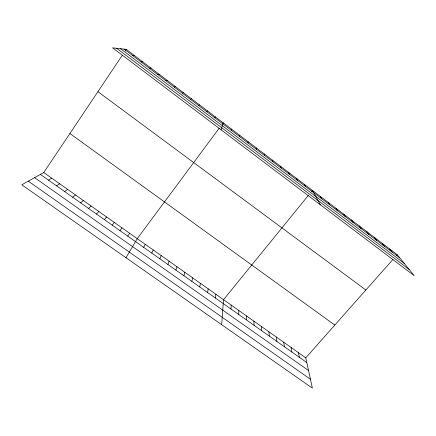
<?xml version="1.0" encoding="UTF-8"?>
<svg xmlns="http://www.w3.org/2000/svg" width="436" height="436" viewBox="0 0 436 436"><rect width="100%" height="100%" fill="white"/><g stroke="black" fill="none" stroke-linecap="round" stroke-linejoin="round"><path stroke-width="0.65" d="M238.743 314.498L238.781 310.465M239.729 136.664L239.756 135.373M231.009 309.042L231.173 305.086M221.673 324.684L223.537 299.685L308.279 195.497M215.449 298.05L215.864 294.256M231.32 130.293L231.494 129.111M207.612 292.518L208.157 288.806M199.748 286.964L200.418 283.329M191.84 281.383L192.641 277.83M183.905 275.775L184.831 272.309M221.107 129.819L223.188 122.816L222.393 123.895M175.926 270.146L176.989 266.761M167.915 264.489L169.114 261.186M159.87 258.804L161.195 255.589M151.782 253.093L153.249 249.97M214.85 117.824L215.313 116.848M143.662 247.359L145.264 244.318M125.999 257.731L137.242 238.65L219.194 128.2M127.764 236.132L129.634 233.265M43.769 172.531L305.772 357.852L312.389 388.165L21.8 184.81L43.769 172.531L122.293 55.274M125.17 50.974L126.255 49.361L397.185 254.668L414.2 275.672L112.564 47.835L126.255 49.361M206.795 111.72L207.4 110.853M119.993 230.644L121.998 227.865M112.188 225.134L114.325 222.436M311.582 191.437L312.405 190.423L320.395 204.816M104.346 219.597L106.618 216.986M305.772 357.852L392.945 259.453M396.335 255.627L397.185 254.668M96.47 214.038L98.879 211.515M198.702 105.588L199.448 104.825M88.562 208.452L91.108 206.015M80.622 202.844L83.303 200.495M72.643 197.208L75.466 194.952M190.57 99.43L191.464 98.776M64.632 191.551L67.591 189.382M56.582 185.867L59.683 183.79M48.5 180.161L51.742 178.171M182.406 93.244L183.442 92.699M174.198 87.031L175.381 86.59M165.953 80.785L167.288 80.453M157.674 74.512L159.156 74.294M149.352 68.212L150.987 68.103M140.992 61.879L142.779 61.885M132.593 55.514L134.533 55.634M28.302 181.18L310.443 379.244M34.608 177.654L308.546 370.551M40.379 174.427L306.797 362.561M69.896 133.52L334.81 325.071M97.915 91.674L365.869 290.011M124.151 49.126L399.812 257.916M120.565 48.723L404.292 263.442M116.635 48.287L409.175 269.464M389.653 248.961L392.16 252.117M382.083 243.228L384.47 246.296M374.486 237.467L376.748 240.443M366.85 231.68L368.987 234.568M359.177 225.87L361.188 228.66M351.471 220.027L353.356 222.725M343.732 214.163L345.486 216.768M335.954 208.266L337.578 210.779M328.139 202.348L329.638 204.762M320.291 196.402L321.654 198.718M304.486 184.423L305.582 186.543M296.524 178.389L297.488 180.411M288.528 172.329L289.351 174.253M280.495 166.241L281.182 168.062M272.424 160.126L272.969 161.843M264.314 153.979L264.717 155.592M298.453 352.675L299.368 357.313M256.166 147.809L256.428 149.314M291.106 347.476L291.907 352.043M283.727 342.26L284.408 346.751M276.32 337.017L276.882 341.432M268.876 331.752L269.323 336.096M247.98 141.602L248.1 143.003M261.398 326.466L261.725 330.733M253.894 321.158L254.101 325.343M246.351 315.822L246.438 319.937"/></g></svg>
